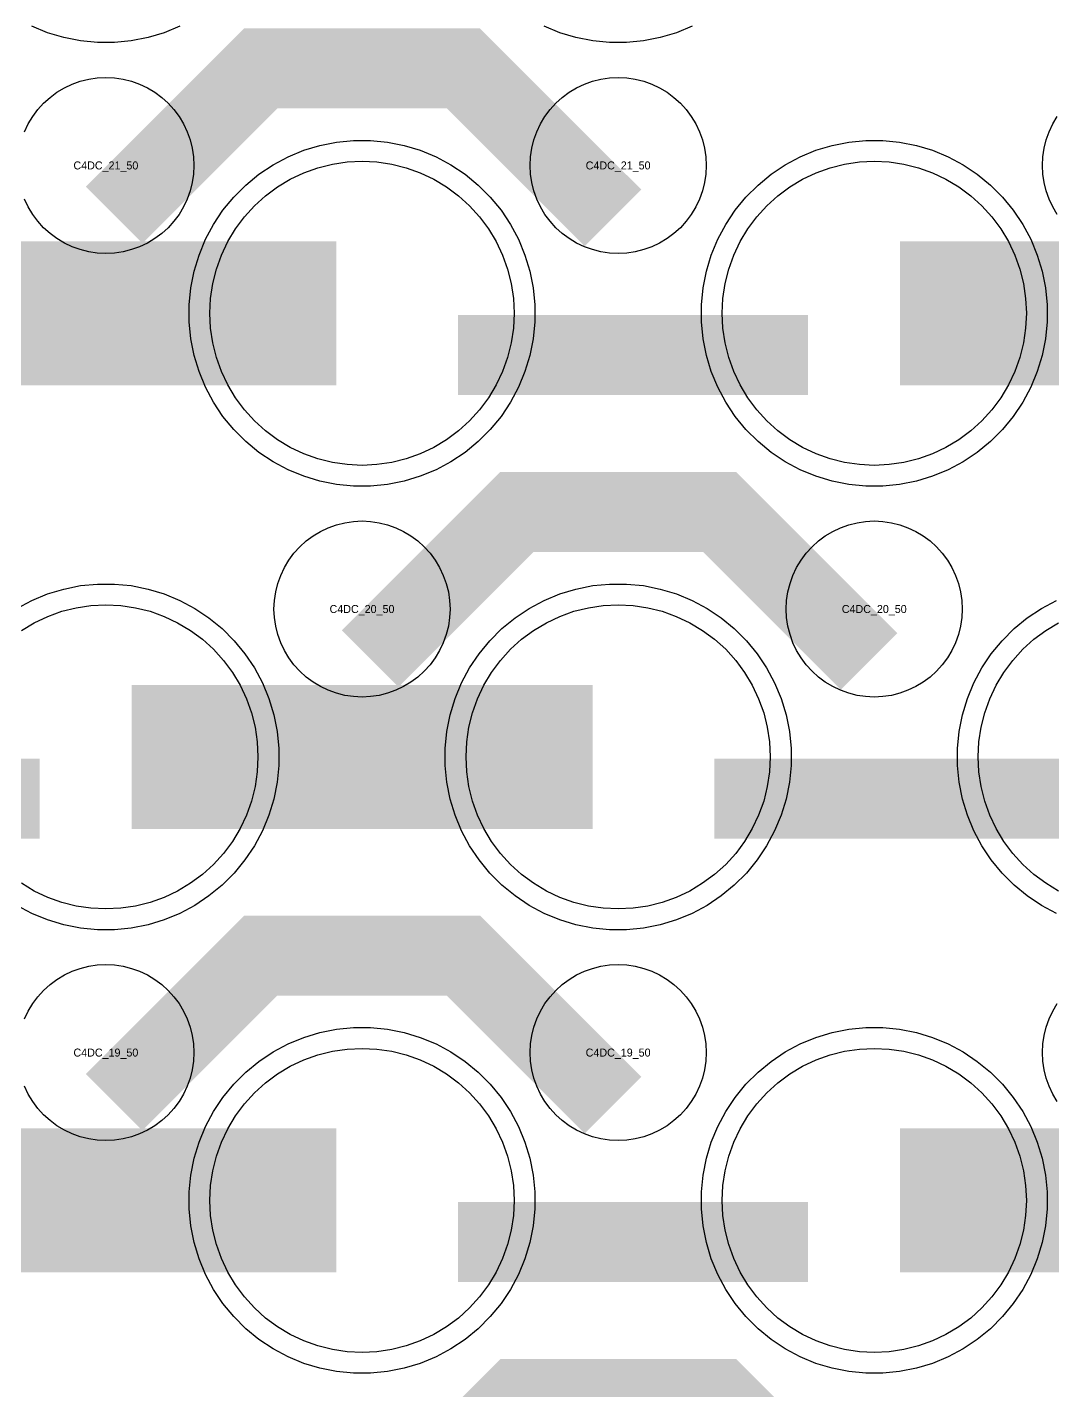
# Model space of a CAD drawing. Extents: x -11880 to 11880, y -14992 to 14992.
# Drawn here: x 3975.4 to 4295.8, y -12266.3 to -11840.4 of the extents above; entities that cross this region are included whole.
import ezdxf
from ezdxf.enums import TextEntityAlignment as Align

# ---------------------------------------------------------------- set-up
doc = ezdxf.new("R2010")
doc.units = 0
doc.header["$MEASUREMENT"] = 0
for name, color, linetype in [('GDS_775_DT_237', 138, 'CONTINUOUS'), ('RDL1_FS', 34, 'CONTINUOUS'), ('RDL_BS', 160, 'CONTINUOUS')]:
    doc.layers.add(name, color=color, linetype=linetype)

msp = doc.modelspace()

# ---------------------------------------------------------------- linework, layer by layer
at = {"layer": 'RDL1_FS', "color": 241, "true_color": 0xf7abae}
for points in [[(4080, -11977.229), (4075.343, -11977), (4070.732, -11976.316), (4066.209, -11975.184), (4061.819, -11973.612), (4057.605, -11971.62), (4053.605, -11969.222), (4049.86, -11966.444), (4046.406, -11963.314), (4043.276, -11959.86), (4040.498, -11956.115), (4038.1, -11952.115), (4036.108, -11947.901), (4034.536, -11943.511), (4033.404, -11938.988), (4032.72, -11934.377), (4032.491, -11929.72), (4032.72, -11925.063), (4033.404, -11920.452), (4034.536, -11915.929), (4036.108, -11911.539), (4038.1, -11907.325), (4040.498, -11903.325), (4043.276, -11899.58), (4046.406, -11896.126), (4049.86, -11892.996), (4053.605, -11890.218), (4057.605, -11887.82), (4061.819, -11885.828), (4066.209, -11884.256), (4070.732, -11883.124), (4075.343, -11882.44), (4080, -11882.211), (4084.657, -11882.44), (4089.268, -11883.124), (4093.791, -11884.256), (4098.181, -11885.828), (4102.395, -11887.82), (4106.395, -11890.218), (4110.14, -11892.996), (4113.594, -11896.126), (4116.724, -11899.58), (4119.502, -11903.325), (4121.9, -11907.325), (4123.892, -11911.539), (4125.464, -11915.929), (4126.596, -11920.452), (4127.28, -11925.063), (4127.509, -11929.72), (4127.28, -11934.377), (4126.596, -11938.988), (4125.464, -11943.511), (4123.892, -11947.901), (4121.9, -11952.115), (4119.502, -11956.115), (4116.724, -11959.86), (4113.594, -11963.314), (4110.14, -11966.444), (4106.395, -11969.222), (4102.395, -11971.62), (4098.181, -11973.612), (4093.791, -11975.184), (4089.268, -11976.316), (4084.657, -11977)], [(4240, -11977.229), (4235.343, -11977), (4230.732, -11976.316), (4226.209, -11975.184), (4221.819, -11973.612), (4217.605, -11971.62), (4213.605, -11969.222), (4209.86, -11966.444), (4206.406, -11963.314), (4203.276, -11959.86), (4200.498, -11956.115), (4198.1, -11952.115), (4196.108, -11947.901), (4194.536, -11943.511), (4193.404, -11938.988), (4192.72, -11934.377), (4192.491, -11929.72), (4192.72, -11925.063), (4193.404, -11920.452), (4194.536, -11915.929), (4196.108, -11911.539), (4198.1, -11907.325), (4200.498, -11903.325), (4203.276, -11899.58), (4206.406, -11896.126), (4209.86, -11892.996), (4213.605, -11890.218), (4217.605, -11887.82), (4221.819, -11885.828), (4226.209, -11884.256), (4230.732, -11883.124), (4235.343, -11882.44), (4240, -11882.211), (4244.657, -11882.44), (4249.268, -11883.124), (4253.791, -11884.256), (4258.181, -11885.828), (4262.395, -11887.82), (4266.395, -11890.218), (4270.14, -11892.996), (4273.594, -11896.126), (4276.724, -11899.58), (4279.502, -11903.325), (4281.9, -11907.325), (4283.892, -11911.539), (4285.464, -11915.929), (4286.596, -11920.452), (4287.28, -11925.063), (4287.509, -11929.72), (4287.28, -11934.377), (4286.596, -11938.988), (4285.464, -11943.511), (4283.892, -11947.901), (4281.9, -11952.115), (4279.502, -11956.115), (4276.724, -11959.86), (4273.594, -11963.314), (4270.14, -11966.444), (4266.395, -11969.222), (4262.395, -11971.62), (4258.181, -11973.612), (4253.791, -11975.184), (4249.268, -11976.316), (4244.657, -11977)]]:
    msp.add_lwpolyline(points, close=True, dxfattribs=at)
for points in [[(3928.002, -11929.72, 45, 45, 0), (4000.002, -11929.72, 45, 45, 0)], [(4000.002, -11929.72, 45, 45, 0), (4072.002, -11929.72, 45, 45, 0)], [(4248.002, -11929.72, 45, 45, 0), (4320.002, -11929.72, 45, 45, 0)]]:
    msp.add_lwpolyline(points, format="xyseb", dxfattribs=at)
at = {"layer": 'RDL1_FS'}
for points in [[(3973.605, -12028.783), (3977.605, -12026.385), (3981.819, -12024.393), (3986.209, -12022.821), (3990.732, -12021.689), (3995.343, -12021.005), (4000, -12020.776), (4004.657, -12021.005), (4009.268, -12021.689), (4013.791, -12022.821), (4018.181, -12024.393), (4022.395, -12026.385), (4026.395, -12028.783), (4030.14, -12031.561), (4033.594, -12034.691), (4036.724, -12038.145), (4039.502, -12041.89), (4041.9, -12045.89), (4043.892, -12050.104), (4045.464, -12054.494), (4046.596, -12059.017), (4047.28, -12063.628), (4047.509, -12068.285), (4047.28, -12072.942), (4046.596, -12077.553), (4045.464, -12082.076), (4043.892, -12086.466), (4041.9, -12090.68), (4039.502, -12094.68), (4036.724, -12098.425), (4033.594, -12101.879), (4030.14, -12105.009), (4026.395, -12107.787), (4022.395, -12110.185), (4018.181, -12112.177), (4013.791, -12113.749), (4009.268, -12114.881), (4004.657, -12115.565), (4000, -12115.794), (3995.343, -12115.565), (3990.732, -12114.881), (3986.209, -12113.749), (3981.819, -12112.177), (3977.605, -12110.185), (3973.605, -12107.787)], [(4297.605, -12110.185), (4293.605, -12107.787), (4289.86, -12105.009), (4286.406, -12101.879), (4283.276, -12098.425), (4280.498, -12094.68), (4278.1, -12090.68), (4276.108, -12086.466), (4274.536, -12082.076), (4273.404, -12077.553), (4272.72, -12072.942), (4272.491, -12068.285), (4272.72, -12063.628), (4273.404, -12059.017), (4274.536, -12054.494), (4276.108, -12050.104), (4278.1, -12045.89), (4280.498, -12041.89), (4283.276, -12038.145), (4286.406, -12034.691), (4289.86, -12031.561), (4293.605, -12028.783), (4297.605, -12026.385)]]:
    msp.add_lwpolyline(points, dxfattribs=at)
for points in [[(4160, -12115.794), (4155.343, -12115.565), (4150.732, -12114.881), (4146.209, -12113.749), (4141.819, -12112.177), (4137.605, -12110.185), (4133.605, -12107.787), (4129.86, -12105.009), (4126.406, -12101.879), (4123.276, -12098.425), (4120.498, -12094.68), (4118.1, -12090.68), (4116.108, -12086.466), (4114.536, -12082.076), (4113.404, -12077.553), (4112.72, -12072.942), (4112.491, -12068.285), (4112.72, -12063.628), (4113.404, -12059.017), (4114.536, -12054.494), (4116.108, -12050.104), (4118.1, -12045.89), (4120.498, -12041.89), (4123.276, -12038.145), (4126.406, -12034.691), (4129.86, -12031.561), (4133.605, -12028.783), (4137.605, -12026.385), (4141.819, -12024.393), (4146.209, -12022.821), (4150.732, -12021.689), (4155.343, -12021.005), (4160, -12020.776), (4164.657, -12021.005), (4169.268, -12021.689), (4173.791, -12022.821), (4178.181, -12024.393), (4182.395, -12026.385), (4186.395, -12028.783), (4190.14, -12031.561), (4193.594, -12034.691), (4196.724, -12038.145), (4199.502, -12041.89), (4201.9, -12045.89), (4203.892, -12050.104), (4205.464, -12054.494), (4206.596, -12059.017), (4207.28, -12063.628), (4207.509, -12068.285), (4207.28, -12072.942), (4206.596, -12077.553), (4205.464, -12082.076), (4203.892, -12086.466), (4201.9, -12090.68), (4199.502, -12094.68), (4196.724, -12098.425), (4193.594, -12101.879), (4190.14, -12105.009), (4186.395, -12107.787), (4182.395, -12110.185), (4178.181, -12112.177), (4173.791, -12113.749), (4169.268, -12114.881), (4164.657, -12115.565)], [(4080, -12254.354), (4075.343, -12254.125), (4070.732, -12253.441), (4066.209, -12252.309), (4061.819, -12250.737), (4057.605, -12248.745), (4053.605, -12246.347), (4049.86, -12243.569), (4046.406, -12240.439), (4043.276, -12236.985), (4040.498, -12233.24), (4038.1, -12229.24), (4036.108, -12225.026), (4034.536, -12220.636), (4033.404, -12216.113), (4032.72, -12211.502), (4032.491, -12206.845), (4032.72, -12202.188), (4033.404, -12197.577), (4034.536, -12193.054), (4036.108, -12188.664), (4038.1, -12184.45), (4040.498, -12180.45), (4043.276, -12176.705), (4046.406, -12173.251), (4049.86, -12170.121), (4053.605, -12167.343), (4057.605, -12164.945), (4061.819, -12162.953), (4066.209, -12161.381), (4070.732, -12160.249), (4075.343, -12159.565), (4080, -12159.336), (4084.657, -12159.565), (4089.268, -12160.249), (4093.791, -12161.381), (4098.181, -12162.953), (4102.395, -12164.945), (4106.395, -12167.343), (4110.14, -12170.121), (4113.594, -12173.251), (4116.724, -12176.705), (4119.502, -12180.45), (4121.9, -12184.45), (4123.892, -12188.664), (4125.464, -12193.054), (4126.596, -12197.577), (4127.28, -12202.188), (4127.509, -12206.845), (4127.28, -12211.502), (4126.596, -12216.113), (4125.464, -12220.636), (4123.892, -12225.026), (4121.9, -12229.24), (4119.502, -12233.24), (4116.724, -12236.985), (4113.594, -12240.439), (4110.14, -12243.569), (4106.395, -12246.347), (4102.395, -12248.745), (4098.181, -12250.737), (4093.791, -12252.309), (4089.268, -12253.441), (4084.657, -12254.125)], [(4240, -12254.354), (4235.343, -12254.125), (4230.732, -12253.441), (4226.209, -12252.309), (4221.819, -12250.737), (4217.605, -12248.745), (4213.605, -12246.347), (4209.86, -12243.569), (4206.406, -12240.439), (4203.276, -12236.985), (4200.498, -12233.24), (4198.1, -12229.24), (4196.108, -12225.026), (4194.536, -12220.636), (4193.404, -12216.113), (4192.72, -12211.502), (4192.491, -12206.845), (4192.72, -12202.188), (4193.404, -12197.577), (4194.536, -12193.054), (4196.108, -12188.664), (4198.1, -12184.45), (4200.498, -12180.45), (4203.276, -12176.705), (4206.406, -12173.251), (4209.86, -12170.121), (4213.605, -12167.343), (4217.605, -12164.945), (4221.819, -12162.953), (4226.209, -12161.381), (4230.732, -12160.249), (4235.343, -12159.565), (4240, -12159.336), (4244.657, -12159.565), (4249.268, -12160.249), (4253.791, -12161.381), (4258.181, -12162.953), (4262.395, -12164.945), (4266.395, -12167.343), (4270.14, -12170.121), (4273.594, -12173.251), (4276.724, -12176.705), (4279.502, -12180.45), (4281.9, -12184.45), (4283.892, -12188.664), (4285.464, -12193.054), (4286.596, -12197.577), (4287.28, -12202.188), (4287.509, -12206.845), (4287.28, -12211.502), (4286.596, -12216.113), (4285.464, -12220.636), (4283.892, -12225.026), (4281.9, -12229.24), (4279.502, -12233.24), (4276.724, -12236.985), (4273.594, -12240.439), (4270.14, -12243.569), (4266.395, -12246.347), (4262.395, -12248.745), (4258.181, -12250.737), (4253.791, -12252.309), (4249.268, -12253.441), (4244.657, -12254.125)]]:
    msp.add_lwpolyline(points, close=True, dxfattribs=at)
for points in [[(4008.002, -12068.285, 45, 45, 0), (4080.002, -12068.285, 45, 45, 0)], [(4080.002, -12068.285, 45, 45, 0), (4152.002, -12068.285, 45, 45, 0)], [(3928.002, -12206.845, 45, 45, 0), (4000.002, -12206.845, 45, 45, 0)], [(4000.002, -12206.845, 45, 45, 0), (4072.002, -12206.845, 45, 45, 0)], [(4248.002, -12206.845, 45, 45, 0), (4320.002, -12206.845, 45, 45, 0)]]:
    msp.add_lwpolyline(points, format="xyseb", dxfattribs=at)
at = {"layer": 'RDL_BS'}
for points in [[(4023.115, -11840.03), (4018.205, -11842.061), (4013.165, -11843.592), (4007.938, -11844.638), (4002.644, -11845.155), (3997.356, -11845.155), (3992.062, -11844.638), (3986.835, -11843.592), (3981.795, -11842.061), (3976.885, -11840.03)], [(4183.115, -11840.03), (4178.205, -11842.061), (4173.165, -11843.592), (4167.938, -11844.638), (4162.644, -11845.155), (4157.356, -11845.155), (4152.062, -11844.638), (4146.835, -11843.592), (4141.795, -11842.061), (4136.885, -11840.03)], [(3974.598, -11873.013), (3975.75, -11870.576), (3977.143, -11868.252), (3978.746, -11866.089), (3980.558, -11864.09), (3982.557, -11862.278), (3984.72, -11860.675), (3987.044, -11859.282), (3989.481, -11858.13), (3992.016, -11857.223), (3994.635, -11856.566), (3997.307, -11856.17), (4000, -11856.038), (4002.693, -11856.17), (4005.365, -11856.566), (4007.984, -11857.223), (4010.519, -11858.13), (4012.956, -11859.282), (4015.28, -11860.675), (4017.443, -11862.278), (4019.442, -11864.09), (4021.254, -11866.089), (4022.857, -11868.252), (4024.25, -11870.576), (4025.402, -11873.013), (4026.309, -11875.548), (4026.966, -11878.167), (4027.362, -11880.839), (4027.494, -11883.532), (4027.362, -11886.225), (4026.966, -11888.897), (4026.309, -11891.516), (4025.402, -11894.051), (4024.25, -11896.488), (4022.857, -11898.812), (4021.254, -11900.975), (4019.442, -11902.974), (4017.443, -11904.786), (4015.28, -11906.389), (4012.956, -11907.782), (4010.519, -11908.934), (4007.984, -11909.841), (4005.365, -11910.498), (4002.693, -11910.894), (4000, -11911.026), (3997.307, -11910.894), (3994.635, -11910.498), (3992.016, -11909.841), (3989.481, -11908.934), (3987.044, -11907.782), (3984.72, -11906.389), (3982.557, -11904.786), (3980.558, -11902.974), (3978.746, -11900.975), (3977.143, -11898.812), (3975.75, -11896.488), (3974.598, -11894.051)], [(4297.143, -11898.812), (4295.75, -11896.488), (4294.598, -11894.051), (4293.691, -11891.516), (4293.034, -11888.897), (4292.638, -11886.225), (4292.506, -11883.532), (4292.638, -11880.839), (4293.034, -11878.167), (4293.691, -11875.548), (4294.598, -11873.013), (4295.75, -11870.576), (4297.143, -11868.252)], [(3972.223, -12021.902), (3976.885, -12019.41), (3981.795, -12017.379), (3986.835, -12015.848), (3992.062, -12014.802), (3997.356, -12014.285), (4002.644, -12014.285), (4007.938, -12014.802), (4013.165, -12015.848), (4018.205, -12017.379), (4023.115, -12019.41), (4027.777, -12021.902), (4032.191, -12024.849), (4036.292, -12028.211), (4040.074, -12031.993), (4043.436, -12036.094), (4046.383, -12040.508), (4048.875, -12045.17), (4050.906, -12050.08), (4052.437, -12055.12), (4053.483, -12060.347), (4054, -12065.641), (4054, -12070.929), (4053.483, -12076.223), (4052.437, -12081.45), (4050.906, -12086.49), (4048.875, -12091.4), (4046.383, -12096.062), (4043.436, -12100.476), (4040.074, -12104.577), (4036.292, -12108.359), (4032.191, -12111.721), (4027.777, -12114.668), (4023.115, -12117.16), (4018.205, -12119.191), (4013.165, -12120.722), (4007.938, -12121.768), (4002.644, -12122.285), (3997.356, -12122.285), (3992.062, -12121.768), (3986.835, -12120.722), (3981.795, -12119.191), (3976.885, -12117.16), (3972.223, -12114.668)], [(4296.885, -12117.16), (4292.223, -12114.668), (4287.809, -12111.721), (4283.708, -12108.359), (4279.926, -12104.577), (4276.564, -12100.476), (4273.617, -12096.062), (4271.125, -12091.4), (4269.094, -12086.49), (4267.563, -12081.45), (4266.517, -12076.223), (4266, -12070.929), (4266, -12065.641), (4266.517, -12060.347), (4267.563, -12055.12), (4269.094, -12050.08), (4271.125, -12045.17), (4273.617, -12040.508), (4276.564, -12036.094), (4279.926, -12031.993), (4283.708, -12028.211), (4287.809, -12024.849), (4292.223, -12021.902), (4296.885, -12019.41)], [(3974.598, -12150.138), (3975.75, -12147.701), (3977.143, -12145.377), (3978.746, -12143.214), (3980.558, -12141.215), (3982.557, -12139.403), (3984.72, -12137.8), (3987.044, -12136.407), (3989.481, -12135.255), (3992.016, -12134.348), (3994.635, -12133.691), (3997.307, -12133.295), (4000, -12133.163), (4002.693, -12133.295), (4005.365, -12133.691), (4007.984, -12134.348), (4010.519, -12135.255), (4012.956, -12136.407), (4015.28, -12137.8), (4017.443, -12139.403), (4019.442, -12141.215), (4021.254, -12143.214), (4022.857, -12145.377), (4024.25, -12147.701), (4025.402, -12150.138), (4026.309, -12152.673), (4026.966, -12155.292), (4027.362, -12157.964), (4027.494, -12160.657), (4027.362, -12163.35), (4026.966, -12166.022), (4026.309, -12168.641), (4025.402, -12171.176), (4024.25, -12173.613), (4022.857, -12175.937), (4021.254, -12178.1), (4019.442, -12180.099), (4017.443, -12181.911), (4015.28, -12183.514), (4012.956, -12184.907), (4010.519, -12186.059), (4007.984, -12186.966), (4005.365, -12187.623), (4002.693, -12188.019), (4000, -12188.151), (3997.307, -12188.019), (3994.635, -12187.623), (3992.016, -12186.966), (3989.481, -12186.059), (3987.044, -12184.907), (3984.72, -12183.514), (3982.557, -12181.911), (3980.558, -12180.099), (3978.746, -12178.1), (3977.143, -12175.937), (3975.75, -12173.613), (3974.598, -12171.176)], [(4297.143, -12175.937), (4295.75, -12173.613), (4294.598, -12171.176), (4293.691, -12168.641), (4293.034, -12166.022), (4292.638, -12163.35), (4292.506, -12160.657), (4292.638, -12157.964), (4293.034, -12155.292), (4293.691, -12152.673), (4294.598, -12150.138), (4295.75, -12147.701), (4297.143, -12145.377)]]:
    msp.add_lwpolyline(points, dxfattribs=at)
for points in [[(4002.562, -11899.034, 25, 25, 0), (4048.377, -11853.219, 25, 25, 0), (4081.93, -11853.219, 25, 25, 0)], [(4158.401, -11899.933, 25, 25, 0), (4111.687, -11853.219, 25, 25, 0), (4081.929, -11853.219, 25, 25, 0)], [(4082.562, -12037.599, 25, 25, 0), (4128.377, -11991.784, 25, 25, 0), (4161.93, -11991.784, 25, 25, 0)], [(4238.401, -12038.498, 25, 25, 0), (4191.687, -11991.784, 25, 25, 0), (4161.929, -11991.784, 25, 25, 0)], [(3870.016, -12081.298, 25, 25, 0), (3979.281, -12081.298, 25, 25, 0)], [(4190.016, -12081.298, 25, 25, 0), (4299.281, -12081.298, 25, 25, 0)], [(4002.562, -12176.159, 25, 25, 0), (4048.377, -12130.344, 25, 25, 0), (4081.93, -12130.344, 25, 25, 0)], [(4158.401, -12177.058, 25, 25, 0), (4111.687, -12130.344, 25, 25, 0), (4081.929, -12130.344, 25, 25, 0)], [(4110.016, -12219.858, 25, 25, 0), (4219.281, -12219.858, 25, 25, 0)], [(4082.562, -12314.724, 25, 25, 0), (4128.377, -12268.909, 25, 25, 0), (4161.93, -12268.909, 25, 25, 0)], [(4238.401, -12315.623, 25, 25, 0), (4191.687, -12268.909, 25, 25, 0), (4161.929, -12268.909, 25, 25, 0)]]:
    msp.add_lwpolyline(points, format="xyseb", dxfattribs=at)
for points in [[(4160, -11911.026), (4157.307, -11910.894), (4154.635, -11910.498), (4152.016, -11909.841), (4149.481, -11908.934), (4147.044, -11907.782), (4144.72, -11906.389), (4142.557, -11904.786), (4140.558, -11902.974), (4138.746, -11900.975), (4137.143, -11898.812), (4135.75, -11896.488), (4134.598, -11894.051), (4133.691, -11891.516), (4133.034, -11888.897), (4132.638, -11886.225), (4132.506, -11883.532), (4132.638, -11880.839), (4133.034, -11878.167), (4133.691, -11875.548), (4134.598, -11873.013), (4135.75, -11870.576), (4137.143, -11868.252), (4138.746, -11866.089), (4140.558, -11864.09), (4142.557, -11862.278), (4144.72, -11860.675), (4147.044, -11859.282), (4149.481, -11858.13), (4152.016, -11857.223), (4154.635, -11856.566), (4157.307, -11856.17), (4160, -11856.038), (4162.693, -11856.17), (4165.365, -11856.566), (4167.984, -11857.223), (4170.519, -11858.13), (4172.956, -11859.282), (4175.28, -11860.675), (4177.443, -11862.278), (4179.442, -11864.09), (4181.254, -11866.089), (4182.857, -11868.252), (4184.25, -11870.576), (4185.402, -11873.013), (4186.309, -11875.548), (4186.966, -11878.167), (4187.362, -11880.839), (4187.494, -11883.532), (4187.362, -11886.225), (4186.966, -11888.897), (4186.309, -11891.516), (4185.402, -11894.051), (4184.25, -11896.488), (4182.857, -11898.812), (4181.254, -11900.975), (4179.442, -11902.974), (4177.443, -11904.786), (4175.28, -11906.389), (4172.956, -11907.782), (4170.519, -11908.934), (4167.984, -11909.841), (4165.365, -11910.498), (4162.693, -11910.894)], [(4080, -12049.591), (4077.307, -12049.459), (4074.635, -12049.063), (4072.016, -12048.406), (4069.481, -12047.499), (4067.044, -12046.347), (4064.72, -12044.954), (4062.557, -12043.351), (4060.558, -12041.539), (4058.746, -12039.54), (4057.143, -12037.377), (4055.75, -12035.053), (4054.598, -12032.616), (4053.691, -12030.081), (4053.034, -12027.462), (4052.638, -12024.79), (4052.506, -12022.097), (4052.638, -12019.404), (4053.034, -12016.732), (4053.691, -12014.113), (4054.598, -12011.578), (4055.75, -12009.141), (4057.143, -12006.817), (4058.746, -12004.654), (4060.558, -12002.655), (4062.557, -12000.843), (4064.72, -11999.24), (4067.044, -11997.847), (4069.481, -11996.695), (4072.016, -11995.788), (4074.635, -11995.131), (4077.307, -11994.735), (4080, -11994.603), (4082.693, -11994.735), (4085.365, -11995.131), (4087.984, -11995.788), (4090.519, -11996.695), (4092.956, -11997.847), (4095.28, -11999.24), (4097.443, -12000.843), (4099.442, -12002.655), (4101.254, -12004.654), (4102.857, -12006.817), (4104.25, -12009.141), (4105.402, -12011.578), (4106.309, -12014.113), (4106.966, -12016.732), (4107.362, -12019.404), (4107.494, -12022.097), (4107.362, -12024.79), (4106.966, -12027.462), (4106.309, -12030.081), (4105.402, -12032.616), (4104.25, -12035.053), (4102.857, -12037.377), (4101.254, -12039.54), (4099.442, -12041.539), (4097.443, -12043.351), (4095.28, -12044.954), (4092.956, -12046.347), (4090.519, -12047.499), (4087.984, -12048.406), (4085.365, -12049.063), (4082.693, -12049.459)], [(4240, -12049.591), (4237.307, -12049.459), (4234.635, -12049.063), (4232.016, -12048.406), (4229.481, -12047.499), (4227.044, -12046.347), (4224.72, -12044.954), (4222.557, -12043.351), (4220.558, -12041.539), (4218.746, -12039.54), (4217.143, -12037.377), (4215.75, -12035.053), (4214.598, -12032.616), (4213.691, -12030.081), (4213.034, -12027.462), (4212.638, -12024.79), (4212.506, -12022.097), (4212.638, -12019.404), (4213.034, -12016.732), (4213.691, -12014.113), (4214.598, -12011.578), (4215.75, -12009.141), (4217.143, -12006.817), (4218.746, -12004.654), (4220.558, -12002.655), (4222.557, -12000.843), (4224.72, -11999.24), (4227.044, -11997.847), (4229.481, -11996.695), (4232.016, -11995.788), (4234.635, -11995.131), (4237.307, -11994.735), (4240, -11994.603), (4242.693, -11994.735), (4245.365, -11995.131), (4247.984, -11995.788), (4250.519, -11996.695), (4252.956, -11997.847), (4255.28, -11999.24), (4257.443, -12000.843), (4259.442, -12002.655), (4261.254, -12004.654), (4262.857, -12006.817), (4264.25, -12009.141), (4265.402, -12011.578), (4266.309, -12014.113), (4266.966, -12016.732), (4267.362, -12019.404), (4267.494, -12022.097), (4267.362, -12024.79), (4266.966, -12027.462), (4266.309, -12030.081), (4265.402, -12032.616), (4264.25, -12035.053), (4262.857, -12037.377), (4261.254, -12039.54), (4259.442, -12041.539), (4257.443, -12043.351), (4255.28, -12044.954), (4252.956, -12046.347), (4250.519, -12047.499), (4247.984, -12048.406), (4245.365, -12049.063), (4242.693, -12049.459)], [(4157.356, -12122.285), (4152.062, -12121.768), (4146.835, -12120.722), (4141.795, -12119.191), (4136.885, -12117.16), (4132.223, -12114.668), (4127.809, -12111.721), (4123.708, -12108.359), (4119.926, -12104.577), (4116.564, -12100.476), (4113.617, -12096.062), (4111.125, -12091.4), (4109.094, -12086.49), (4107.563, -12081.45), (4106.517, -12076.223), (4106, -12070.929), (4106, -12065.641), (4106.517, -12060.347), (4107.563, -12055.12), (4109.094, -12050.08), (4111.125, -12045.17), (4113.617, -12040.508), (4116.564, -12036.094), (4119.926, -12031.993), (4123.708, -12028.211), (4127.809, -12024.849), (4132.223, -12021.902), (4136.885, -12019.41), (4141.795, -12017.379), (4146.835, -12015.848), (4152.062, -12014.802), (4157.356, -12014.285), (4162.644, -12014.285), (4167.938, -12014.802), (4173.165, -12015.848), (4178.205, -12017.379), (4183.115, -12019.41), (4187.777, -12021.902), (4192.191, -12024.849), (4196.292, -12028.211), (4200.074, -12031.993), (4203.436, -12036.094), (4206.383, -12040.508), (4208.875, -12045.17), (4210.906, -12050.08), (4212.437, -12055.12), (4213.483, -12060.347), (4214, -12065.641), (4214, -12070.929), (4213.483, -12076.223), (4212.437, -12081.45), (4210.906, -12086.49), (4208.875, -12091.4), (4206.383, -12096.062), (4203.436, -12100.476), (4200.074, -12104.577), (4196.292, -12108.359), (4192.191, -12111.721), (4187.777, -12114.668), (4183.115, -12117.16), (4178.205, -12119.191), (4173.165, -12120.722), (4167.938, -12121.768), (4162.644, -12122.285)], [(4160, -12188.151), (4157.307, -12188.019), (4154.635, -12187.623), (4152.016, -12186.966), (4149.481, -12186.059), (4147.044, -12184.907), (4144.72, -12183.514), (4142.557, -12181.911), (4140.558, -12180.099), (4138.746, -12178.1), (4137.143, -12175.937), (4135.75, -12173.613), (4134.598, -12171.176), (4133.691, -12168.641), (4133.034, -12166.022), (4132.638, -12163.35), (4132.506, -12160.657), (4132.638, -12157.964), (4133.034, -12155.292), (4133.691, -12152.673), (4134.598, -12150.138), (4135.75, -12147.701), (4137.143, -12145.377), (4138.746, -12143.214), (4140.558, -12141.215), (4142.557, -12139.403), (4144.72, -12137.8), (4147.044, -12136.407), (4149.481, -12135.255), (4152.016, -12134.348), (4154.635, -12133.691), (4157.307, -12133.295), (4160, -12133.163), (4162.693, -12133.295), (4165.365, -12133.691), (4167.984, -12134.348), (4170.519, -12135.255), (4172.956, -12136.407), (4175.28, -12137.8), (4177.443, -12139.403), (4179.442, -12141.215), (4181.254, -12143.214), (4182.857, -12145.377), (4184.25, -12147.701), (4185.402, -12150.138), (4186.309, -12152.673), (4186.966, -12155.292), (4187.362, -12157.964), (4187.494, -12160.657), (4187.362, -12163.35), (4186.966, -12166.022), (4186.309, -12168.641), (4185.402, -12171.176), (4184.25, -12173.613), (4182.857, -12175.937), (4181.254, -12178.1), (4179.442, -12180.099), (4177.443, -12181.911), (4175.28, -12183.514), (4172.956, -12184.907), (4170.519, -12186.059), (4167.984, -12186.966), (4165.365, -12187.623), (4162.693, -12188.019)], [(4077.356, -12260.845), (4072.062, -12260.328), (4066.835, -12259.282), (4061.795, -12257.751), (4056.885, -12255.72), (4052.223, -12253.228), (4047.809, -12250.281), (4043.708, -12246.919), (4039.926, -12243.137), (4036.564, -12239.036), (4033.617, -12234.622), (4031.125, -12229.96), (4029.094, -12225.05), (4027.563, -12220.01), (4026.517, -12214.783), (4026, -12209.489), (4026, -12204.201), (4026.517, -12198.907), (4027.563, -12193.68), (4029.094, -12188.64), (4031.125, -12183.73), (4033.617, -12179.068), (4036.564, -12174.654), (4039.926, -12170.553), (4043.708, -12166.771), (4047.809, -12163.409), (4052.223, -12160.462), (4056.885, -12157.97), (4061.795, -12155.939), (4066.835, -12154.408), (4072.062, -12153.362), (4077.356, -12152.845), (4082.644, -12152.845), (4087.938, -12153.362), (4093.165, -12154.408), (4098.205, -12155.939), (4103.115, -12157.97), (4107.777, -12160.462), (4112.191, -12163.409), (4116.292, -12166.771), (4120.074, -12170.553), (4123.436, -12174.654), (4126.383, -12179.068), (4128.875, -12183.73), (4130.906, -12188.64), (4132.437, -12193.68), (4133.483, -12198.907), (4134, -12204.201), (4134, -12209.489), (4133.483, -12214.783), (4132.437, -12220.01), (4130.906, -12225.05), (4128.875, -12229.96), (4126.383, -12234.622), (4123.436, -12239.036), (4120.074, -12243.137), (4116.292, -12246.919), (4112.191, -12250.281), (4107.777, -12253.228), (4103.115, -12255.72), (4098.205, -12257.751), (4093.165, -12259.282), (4087.938, -12260.328), (4082.644, -12260.845)], [(4237.356, -12260.845), (4232.062, -12260.328), (4226.835, -12259.282), (4221.795, -12257.751), (4216.885, -12255.72), (4212.223, -12253.228), (4207.809, -12250.281), (4203.708, -12246.919), (4199.926, -12243.137), (4196.564, -12239.036), (4193.617, -12234.622), (4191.125, -12229.96), (4189.094, -12225.05), (4187.563, -12220.01), (4186.517, -12214.783), (4186, -12209.489), (4186, -12204.201), (4186.517, -12198.907), (4187.563, -12193.68), (4189.094, -12188.64), (4191.125, -12183.73), (4193.617, -12179.068), (4196.564, -12174.654), (4199.926, -12170.553), (4203.708, -12166.771), (4207.809, -12163.409), (4212.223, -12160.462), (4216.885, -12157.97), (4221.795, -12155.939), (4226.835, -12154.408), (4232.062, -12153.362), (4237.356, -12152.845), (4242.644, -12152.845), (4247.938, -12153.362), (4253.165, -12154.408), (4258.205, -12155.939), (4263.115, -12157.97), (4267.777, -12160.462), (4272.191, -12163.409), (4276.292, -12166.771), (4280.074, -12170.553), (4283.436, -12174.654), (4286.383, -12179.068), (4288.875, -12183.73), (4290.906, -12188.64), (4292.437, -12193.68), (4293.483, -12198.907), (4294, -12204.201), (4294, -12209.489), (4293.483, -12214.783), (4292.437, -12220.01), (4290.906, -12225.05), (4288.875, -12229.96), (4286.383, -12234.622), (4283.436, -12239.036), (4280.074, -12243.137), (4276.292, -12246.919), (4272.191, -12250.281), (4267.777, -12253.228), (4263.115, -12255.72), (4258.205, -12257.751), (4253.165, -12259.282), (4247.938, -12260.328), (4242.644, -12260.845)]]:
    msp.add_lwpolyline(points, close=True, dxfattribs=at)
at = {"layer": 'RDL_BS', "color": 241, "true_color": 0xf7abae}
for points in [[(4077.356, -11983.72), (4072.062, -11983.203), (4066.835, -11982.157), (4061.795, -11980.626), (4056.885, -11978.595), (4052.223, -11976.103), (4047.809, -11973.156), (4043.708, -11969.794), (4039.926, -11966.012), (4036.564, -11961.911), (4033.617, -11957.497), (4031.125, -11952.835), (4029.094, -11947.925), (4027.563, -11942.885), (4026.517, -11937.658), (4026, -11932.364), (4026, -11927.076), (4026.517, -11921.782), (4027.563, -11916.555), (4029.094, -11911.515), (4031.125, -11906.605), (4033.617, -11901.943), (4036.564, -11897.529), (4039.926, -11893.428), (4043.708, -11889.646), (4047.809, -11886.284), (4052.223, -11883.337), (4056.885, -11880.845), (4061.795, -11878.814), (4066.835, -11877.283), (4072.062, -11876.237), (4077.356, -11875.72), (4082.644, -11875.72), (4087.938, -11876.237), (4093.165, -11877.283), (4098.205, -11878.814), (4103.115, -11880.845), (4107.777, -11883.337), (4112.191, -11886.284), (4116.292, -11889.646), (4120.074, -11893.428), (4123.436, -11897.529), (4126.383, -11901.943), (4128.875, -11906.605), (4130.906, -11911.515), (4132.437, -11916.555), (4133.483, -11921.782), (4134, -11927.076), (4134, -11932.364), (4133.483, -11937.658), (4132.437, -11942.885), (4130.906, -11947.925), (4128.875, -11952.835), (4126.383, -11957.497), (4123.436, -11961.911), (4120.074, -11966.012), (4116.292, -11969.794), (4112.191, -11973.156), (4107.777, -11976.103), (4103.115, -11978.595), (4098.205, -11980.626), (4093.165, -11982.157), (4087.938, -11983.203), (4082.644, -11983.72)], [(4237.356, -11983.72), (4232.062, -11983.203), (4226.835, -11982.157), (4221.795, -11980.626), (4216.885, -11978.595), (4212.223, -11976.103), (4207.809, -11973.156), (4203.708, -11969.794), (4199.926, -11966.012), (4196.564, -11961.911), (4193.617, -11957.497), (4191.125, -11952.835), (4189.094, -11947.925), (4187.563, -11942.885), (4186.517, -11937.658), (4186, -11932.364), (4186, -11927.076), (4186.517, -11921.782), (4187.563, -11916.555), (4189.094, -11911.515), (4191.125, -11906.605), (4193.617, -11901.943), (4196.564, -11897.529), (4199.926, -11893.428), (4203.708, -11889.646), (4207.809, -11886.284), (4212.223, -11883.337), (4216.885, -11880.845), (4221.795, -11878.814), (4226.835, -11877.283), (4232.062, -11876.237), (4237.356, -11875.72), (4242.644, -11875.72), (4247.938, -11876.237), (4253.165, -11877.283), (4258.205, -11878.814), (4263.115, -11880.845), (4267.777, -11883.337), (4272.191, -11886.284), (4276.292, -11889.646), (4280.074, -11893.428), (4283.436, -11897.529), (4286.383, -11901.943), (4288.875, -11906.605), (4290.906, -11911.515), (4292.437, -11916.555), (4293.483, -11921.782), (4294, -11927.076), (4294, -11932.364), (4293.483, -11937.658), (4292.437, -11942.885), (4290.906, -11947.925), (4288.875, -11952.835), (4286.383, -11957.497), (4283.436, -11961.911), (4280.074, -11966.012), (4276.292, -11969.794), (4272.191, -11973.156), (4267.777, -11976.103), (4263.115, -11978.595), (4258.205, -11980.626), (4253.165, -11982.157), (4247.938, -11983.203), (4242.644, -11983.72)]]:
    msp.add_lwpolyline(points, close=True, dxfattribs=at)
msp.add_lwpolyline([(4110.016, -11942.733, 25, 25, 0), (4219.281, -11942.733, 25, 25, 0)], format="xyseb", dxfattribs=at)

# ---------------------------------------------------------------- texts
at = {"layer": 'GDS_775_DT_237'}
for s, p in [('C4DC_21_50', (4000, -11883.532)), ('C4DC_21_50', (4000, -11883.532)), ('C4DC_21_50', (4160, -11883.532)), ('C4DC_21_50', (4160, -11883.532)), ('C4DC_20_50', (4080, -12022.097)), ('C4DC_20_50', (4080, -12022.097)), ('C4DC_20_50', (4240, -12022.097)), ('C4DC_20_50', (4240, -12022.097)), ('C4DC_19_50', (4000, -12160.657)), ('C4DC_19_50', (4000, -12160.657)), ('C4DC_19_50', (4160, -12160.657)), ('C4DC_19_50', (4160, -12160.657))]:
    msp.add_text(s, height=2.5, dxfattribs=at).set_placement(p, align=Align.MIDDLE_CENTER)

doc.saveas('drawing.dxf')
